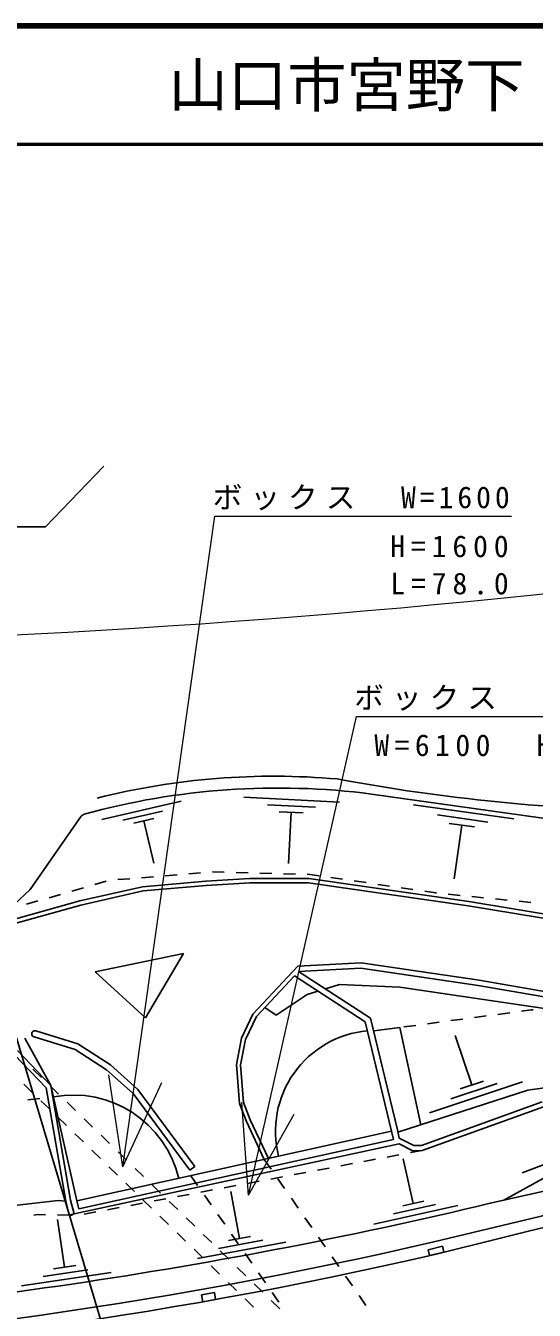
# Model space of a CAD drawing. Units: millimetres, scale not verified. Extents: x 40000 to 680000, y 20000 to 380000.
# Drawn here: x 392983 to 435860, y 271638 to 380000 of the extents above; entities that cross this region are included whole.
import ezdxf
from ezdxf.enums import TextEntityAlignment as Align

# ---------------------------------------------------------------- set-up
doc = ezdxf.new("R2010")
doc.units = ezdxf.units.MM
doc.header["$LTSCALE"] = 1000
for name, color, linetype, lineweight in [('M-BGD', 7, 'Continuous', 25), ('M-STR-HTXT', 7, 'Continuous', 13), ('M-STR-STRC', 7, 'Continuous', 25), ('M-STR-STRD', 7, 'Continuous', 25), ('M-TTL', 2, 'Continuous', 140), ('M-TTL-LINE', 7, 'Continuous', 50)]:
    doc.layers.add(name, color=color, linetype=linetype, lineweight=lineweight)
doc.layers.add('M-TTL-TXT', color=7, linetype='Continuous')
doc.styles.add('ＭＳ ゴシック', font='')
doc.styles.get('ＭＳ ゴシック').set_extended_font_data('MS Gothic')

msp = doc.modelspace()

# ---------------------------------------------------------------- linework, layer by layer
at = {"layer": 'M-BGD'}
for p, q in [((394641, 337731), (399556, 342838)), ((380810, 337731), (394641, 337731)), ((399398, 313045), (406086, 314588)), ((411384, 314929), (419449, 314505)), ((413372, 314285), (417404, 314073)), ((422132, 315186), (437795, 312985)), ((425667, 314285), (434149, 313093)), ((393345, 307143), (397663, 313323)), ((397663, 313323), (397917, 313493)), ((401173, 312985), (404517, 313756)), ((414352, 313694), (416368, 313588)), ((415360, 313641), (415134, 309340)), ((427708, 313422), (431949, 312826)), ((402112, 312732), (403784, 313118)), ((402948, 312925), (403771, 309358)), ((428689, 312707), (430809, 312409)), ((429749, 312558), (429113, 308035)), ((398807, 307552), (399768, 307829)), ((400754, 307966), (401751, 308047)), ((402748, 308128), (403744, 308209)), ((402842, 307369), (408171, 307829)), ((404741, 308290), (405738, 308371)), ((406734, 308452), (407731, 308533)), ((408171, 307829), (411877, 308051)), ((408728, 308614), (408763, 308617)), ((408763, 308617), (409727, 308592)), ((410727, 308567), (411727, 308542)), ((411877, 308051), (416858, 308051)), ((412727, 308516), (413726, 308491)), ((414726, 308466), (415726, 308441)), ((416725, 308415), (416926, 308410)), ((416858, 308051), (430343, 306128)), ((416926, 308410), (417717, 308294)), ((418706, 308148), (419695, 308002)), ((420685, 307857), (421674, 307711)), ((393345, 307143), (391586, 305473)), ((394963, 306445), (395924, 306722)), ((396885, 306999), (397846, 307275)), ((397554, 306166), (402842, 307369)), ((397643, 305813), (402898, 307008)), ((402898, 307008), (408197, 307466)), ((408197, 307466), (411888, 307687)), ((411888, 307687), (416832, 307687)), ((416832, 307687), (430287, 305769)), ((422663, 307565), (423653, 307420)), ((424642, 307274), (425631, 307128)), ((426621, 306983), (427528, 306849)), ((427528, 306849), (427610, 306841)), ((428606, 306741), (429601, 306642)), ((389308, 303875), (397554, 306166)), ((389407, 303525), (397643, 305813)), ((393041, 305892), (394002, 306169)), ((430287, 305769), (443505, 303554)), ((430343, 306128), (443533, 303919)), ((430596, 306542), (431591, 306443)), ((432586, 306343), (433581, 306244)), ((434576, 306144), (435571, 306045)), ((398849, 300200), (406299, 301724)), ((406299, 301724), (403082, 296305)), ((403082, 296305), (398849, 300200)), ((415928, 300666), (412141, 296614)), ((415928, 300666), (421252, 300943)), ((415979, 300225), (421231, 300498)), ((422059, 296279), (415979, 300225)), ((421231, 300498), (431133, 299049)), ((421252, 300943), (431204, 299487)), ((415637, 299842), (412434, 296414)), ((421614, 295964), (415637, 299842)), ((418244, 298755), (419448, 299130)), ((419448, 299130), (424526, 298909)), ((431204, 299487), (441521, 297672)), ((414090, 296547), (416702, 298274)), ((416702, 298274), (417615, 298559)), ((424526, 298909), (437471, 296990)), ((431133, 299049), (441472, 297230)), ((413153, 297184), (414090, 296547)), ((435599, 296977), (434780, 296867)), ((435773, 296978), (435599, 296977)), ((412141, 296614), (411167, 294600)), ((412434, 296414), (411503, 294489)), ((423827, 286744), (421614, 295964)), ((424321, 286859), (422059, 296279)), ((427842, 295938), (426851, 295806)), ((429824, 296204), (428833, 296071)), ((431806, 296469), (430815, 296336)), ((433789, 296734), (432798, 296602)), ((393847, 295203), (397384, 294104)), ((424535, 295496), (422319, 295199)), ((426299, 287288), (424535, 295496)), ((425859, 295673), (424868, 295540)), ((430595, 290644), (429192, 294816)), ((395104, 290595), (392922, 294599)), ((393691, 294701), (397160, 293624)), ((397384, 294104), (400121, 292346)), ((411167, 294600), (410746, 292363)), ((411503, 294489), (411099, 292344)), ((392049, 293180), (394708, 290395)), ((392278, 293553), (395104, 290595)), ((397160, 293624), (399802, 291926)), ((393596, 291969), (394314, 291273)), ((399802, 291926), (402045, 289919)), ((400121, 292346), (402436, 290275)), ((410746, 292363), (411005, 289094)), ((411099, 292344), (411350, 289172)), ((392823, 290712), (393540, 290016)), ((395032, 290577), (395749, 289880)), ((395104, 290595), (396770, 280934)), ((397325, 280766), (395104, 290595)), ((434857, 290916), (427034, 288285)), ((432726, 290780), (428815, 289464)), ((431573, 290972), (429617, 290315)), ((435319, 290216), (442123, 291161)), ((393171, 289394), (394165, 289508)), ((394708, 290395), (396355, 280846)), ((402045, 289919), (406828, 283468)), ((402436, 290275), (407250, 283781)), ((424366, 286660), (435319, 290216)), ((394258, 289319), (394976, 288623)), ((396467, 289184), (397184, 288487)), ((411005, 289094), (411595, 287559)), ((411350, 289172), (411918, 287696)), ((426337, 285547), (436529, 289226)), ((426416, 285122), (436640, 288813)), ((395693, 287926), (396411, 287230)), ((397902, 287791), (398620, 287094)), ((411595, 287559), (413099, 284367)), ((411918, 287696), (413449, 284445)), ((397128, 286533), (397846, 285837)), ((397302, 280867), (423827, 286744)), ((399337, 286398), (400055, 285701)), ((423987, 286036), (423827, 286744)), ((424481, 286148), (424321, 286859)), ((424481, 286148), (425702, 285532)), ((397066, 279778), (424472, 285675)), ((397454, 280192), (423987, 286036)), ((398564, 285141), (399281, 284444)), ((400772, 285005), (401490, 284308)), ((424472, 285675), (425606, 285103)), ((426416, 285122), (425434, 284937)), ((425606, 285103), (426416, 285122)), ((425702, 285532), (426337, 285547)), ((439789, 285105), (434832, 283241)), ((413099, 284367), (413670, 283546)), ((420520, 284010), (419538, 283825)), ((422486, 284381), (421503, 284195)), ((424451, 284752), (423468, 284566)), ((425661, 280638), (424818, 284414)), ((399999, 283748), (400716, 283051)), ((402208, 283612), (402925, 282915)), ((406828, 283468), (407250, 283781)), ((406906, 282995), (407478, 282174)), ((414624, 282898), (413642, 282713)), ((416590, 283269), (415607, 283083)), ((418555, 283639), (417572, 283454)), ((433278, 280937), (437628, 283318)), ((401434, 282355), (402152, 281658)), ((403643, 282219), (404360, 281523)), ((408728, 281786), (407746, 281600)), ((410694, 282156), (409711, 281971)), ((412659, 282527), (411676, 282342)), ((414241, 282725), (414812, 281905)), ((433278, 280937), (437437, 281866)), ((395716, 280898), (375052, 278559)), ((396355, 280846), (395716, 280898)), ((396355, 280846), (396656, 279672)), ((396770, 280934), (397066, 279778)), ((397454, 280192), (397325, 280766)), ((402832, 280674), (401850, 280488)), ((402869, 280962), (403587, 280265)), ((404798, 281044), (403815, 280859)), ((405078, 280826), (405796, 280130)), ((406763, 281415), (405780, 281230)), ((408049, 281354), (408620, 280533)), ((411008, 277698), (410275, 281670)), ((415383, 281084), (415954, 280263)), ((426546, 280836), (424776, 280441)), ((393972, 279706), (393658, 279671)), ((394656, 279698), (393972, 279706)), ((396656, 279672), (395656, 279685)), ((396656, 279672), (397066, 279778)), ((396927, 279669), (396656, 279672)), ((398902, 279932), (397919, 279747)), ((400867, 280303), (399884, 280117)), ((409191, 279712), (409762, 278891)), ((429411, 280484), (422332, 278905)), ((427536, 280561), (423996, 279772)), ((396263, 275268), (395675, 279290)), ((404304, 279569), (405022, 278872)), ((406513, 279433), (407231, 278737)), ((416525, 279442), (417096, 278621)), ((405739, 278176), (406457, 277479)), ((407948, 278040), (408666, 277344)), ((412962, 277545), (409237, 276858)), ((411939, 277869), (410077, 277526)), ((410333, 278070), (410904, 277249)), ((417667, 277800), (418239, 276979)), ((407175, 276783), (407892, 276087)), ((414915, 277391), (407467, 276018)), ((409384, 276647), (410101, 275951)), ((411475, 276428), (412046, 275607)), ((428124, 277040), (426909, 276747)), ((426909, 276747), (427029, 276249)), ((427029, 276249), (428244, 276542)), ((428244, 276542), (428124, 277040)), ((397205, 275406), (395320, 275130)), ((408610, 275390), (409327, 274694)), ((410819, 275254), (411536, 274558)), ((418810, 276158), (419381, 275338)), ((400180, 274814), (392639, 273711)), ((398221, 275041), (394451, 274490)), ((412618, 274787), (413189, 273966)), ((419952, 274517), (420523, 273696)), ((408887, 273139), (407803, 272945)), ((408992, 272550), (408887, 273139)), ((410045, 273997), (410763, 273301)), ((412254, 273862), (412972, 273165)), ((413760, 273145), (414331, 272324)), ((407803, 272945), (407908, 272356)), ((407908, 272356), (408992, 272550)), ((411480, 272604), (412198, 271908)), ((413689, 272469), (414407, 271772)), ((421094, 272875), (421665, 272054))]:
    msp.add_line(p, q, dxfattribs=at)
for centre, radius, start, end in [((413917, 255502), 61188, 84.99717, 104.0935), ((448752, 474692), 160962, 259.44014, 269.17402), ((414239, 254079), 61615, 82.63978, 105.36059), ((393753, 294957), 263, 69.21928, 256.26713), ((422550, 286737), 8509, 95.09935, 194.30503), ((397006, 280674), 9124, 13.27638, 100.6502), ((338140, 672913), 403356, 273.09842, 283.64268)]:
    msp.add_arc(centre, radius, start, end, dxfattribs=at)
at = {"layer": 'M-STR-HTXT'}
for p, q in [((401166, 283754), (408937, 338613)), ((408937, 338613), (433937, 338613)), ((411755, 281363), (420871, 321716)), ((420871, 321716), (445871, 321716)), ((401166, 283754), (399990, 291496)), ((401166, 283754), (404445, 290865)), ((411755, 281363), (411213, 289175)), ((411755, 281363), (415602, 288183))]:
    msp.add_line(p, q, dxfattribs=at)
msp.add_arc((349928, 1157217), 829681, 265.05334, 277.49969, dxfattribs=at)
at = {"layer": 'M-STR-STRC'}
msp.add_line((387934, 308883), (401497, 263486), dxfattribs=at)
at = {"layer": 'M-STR-STRD'}
for p, q in [((427379, 277406), (444318, 281456)), ((427582, 276377), (444650, 280633))]:
    msp.add_line(p, q, dxfattribs=at)
for centre, radius, start, end in [((340778, 650938), 384487, 261.49765, 283.04784), ((340414, 651597), 384163, 261.56318, 283.08379)]:
    msp.add_arc(centre, radius, start, end, dxfattribs=at)
at = {"layer": 'M-TTL'}
msp.add_line((680000, 380000), (40000, 380000), dxfattribs=at)
at = {"layer": 'M-TTL-LINE'}
msp.add_line((40000, 370000), (680000, 370000), dxfattribs=at)

# ---------------------------------------------------------------- texts
at = {"layer": 'M-STR-HTXT', "char_height": 1833, "attachment_point": 8, "style": 'ＭＳ ゴシック'}
for s, insert in [('\\T1.27;ボックス\u3000W=1600', (421437, 339113)), ('\\T1.4;H=1600', (428958, 335139)), ('\\T1.4;L=78.0', (428965, 332004)), ('\\T1.27;ボックス\u3000L=42.4', (433371, 322216)), ('\\T1.37;W=6100\u3000H=4900', (434337, 318361))]:
    msp.add_mtext(s, dxfattribs=dict(at, insert=insert))
at = {"layer": 'M-TTL-TXT', "style": 'ＭＳ ゴシック'}
msp.add_text('山口市宮野下', height=3666, dxfattribs=at).set_placement((405024, 375000), align=Align.MIDDLE_LEFT)

doc.saveas('drawing.dxf')
